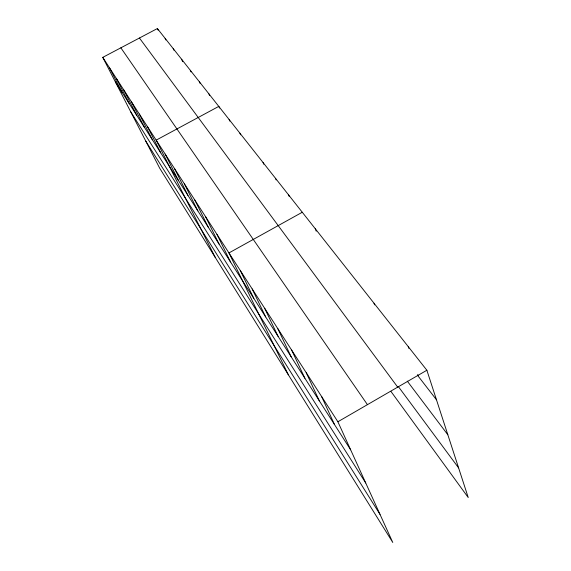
<?xml version="1.0" encoding="UTF-8"?>
<svg xmlns="http://www.w3.org/2000/svg" width="571" height="571" viewBox="0 0 571 571"><rect width="100%" height="100%" fill="white"/><g stroke="black" fill="none" stroke-linecap="round" stroke-linejoin="round"><path stroke-width="0.86" d="M337.889 421.762L426.872 370.244L157.389 28.55L102.766 57.364L159.702 168.224L392.769 542.45L337.889 421.762L102.766 57.364M302.273 212.255L228.957 252.932L288.348 374.783M436.472 399.779L418.236 376.196L417.672 374.512M407.28 381.128L447.842 434.774M398.201 386.381L458.606 467.899M139.431 38.021L397.694 387.138M391.035 391.549L468.234 497.534L426.872 370.244M120.859 47.821L367.438 404.653M115.378 81.917L350.637 449.798M130.773 111.902L365.733 482.995M145.826 141.208L380.008 514.385M109.511 67.813L122.215 92.609M116.52 78.677L129.317 103.722M131.401 101.745L144.384 127.276M123.807 89.982L136.705 115.263M139.31 114.007L152.378 139.781M147.561 126.791L160.708 152.807M215.21 257.343L156.176 140.138L218.786 106.392L219.492 108.026M174.583 168.673L187.938 195.382M165.176 154.084L178.466 180.572M184.44 183.941L197.844 210.87M194.761 199.943L208.215 227.087M205.603 216.737L219.078 244.081M216.98 234.381L230.484 261.911M240.291 270.504L253.781 298.34M252.182 288.94L265.643 316.891M264.673 308.297L278.084 336.348M277.806 328.653L291.146 356.768M291.638 350.08L304.878 378.238M306.22 372.677L319.325 400.842M321.609 396.538L334.556 424.66M157.389 28.55L158.124 30.163M165.147 38.385L165.861 39.963M173.206 48.606L173.927 50.205M181.592 59.234L182.677 61.654M190.321 70.304L191.042 71.932M199.415 81.831L200.114 83.43M208.893 93.851L209.593 95.464M229.114 119.496L229.799 121.095M239.92 133.193L240.605 134.806M263.074 162.557L263.759 164.198M275.5 178.309L276.157 179.922M288.555 194.854L289.204 196.481M315.263 228.721L316.227 231.191M374.026 303.23L374.605 304.864M408.279 346.668L408.85 348.353"/></g></svg>
